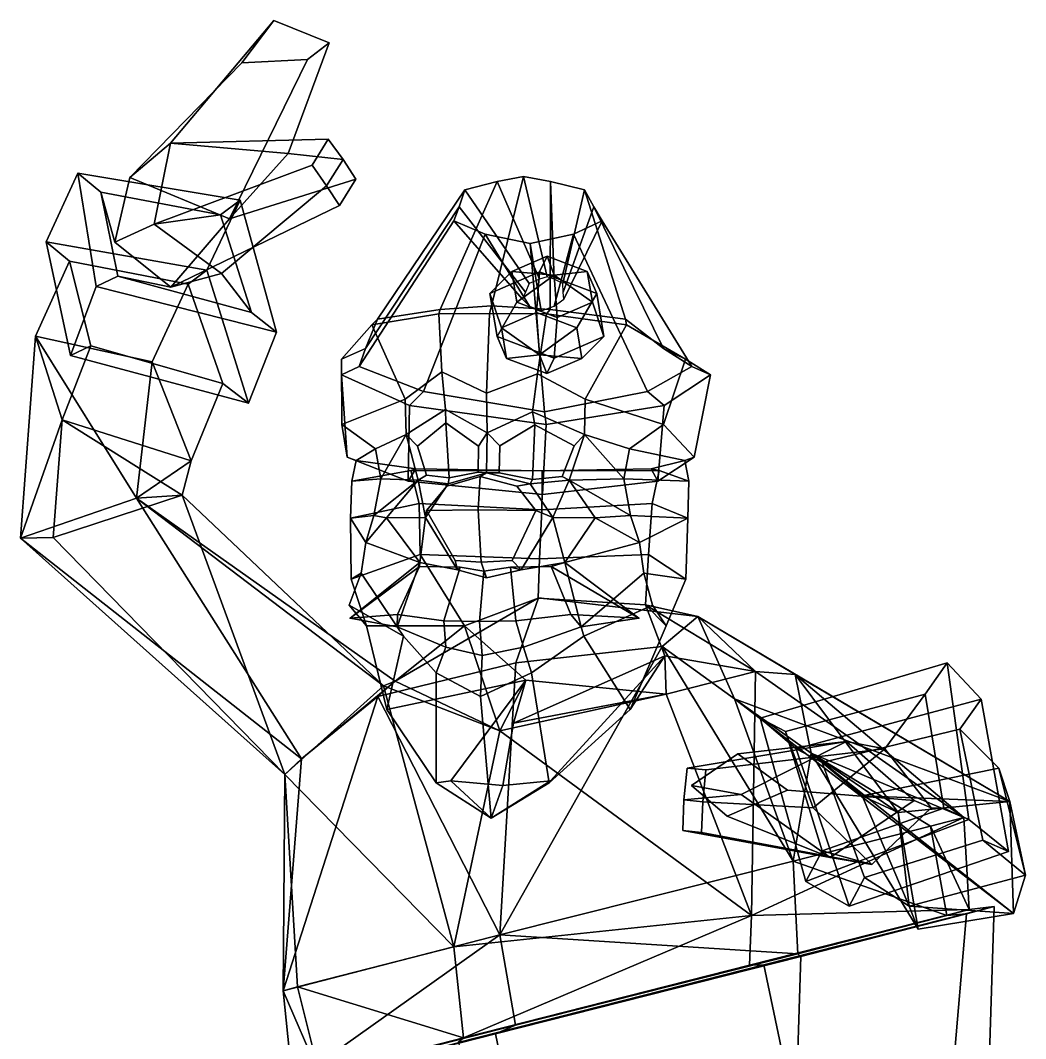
# Model space of a CAD drawing. Extents: x -183 to 173, y -170 to 372.
# Drawn here: x -183.2 to 173.5, y 11.4 to 372.4 of the extents above; entities that cross this region are included whole.
import ezdxf

# ---------------------------------------------------------------- set-up
doc = ezdxf.new("R2010")
doc.units = 0

msp = doc.modelspace()

# ---------------------------------------------------------------- linework, layer by layer
for p in [(-66.146141, 160.378479, 85.873528), (36.232044, 160.378479, 104.205864)]:
    msp.add_point(p)
for points in [[(-104.614815, 357.353241, 94.183723), (-93.286674, 372.354248, 83.129395), (-129.906036, 328.821533, 43.953964), (-144.360809, 316.669342, 74.983757)], [(-73.648315, 364.397156, 79.480957), (-88.202919, 325.145966, 44.147171), (-129.906036, 328.821533, 43.953964), (-93.286674, 372.354248, 83.129395)], [(-81.334641, 358.460968, 96.210167), (-73.648315, 364.397156, 79.480957), (-93.286674, 372.354248, 83.129395), (-104.614815, 357.353241, 94.183723)], [(-81.334641, 358.460968, 96.210167), (-108.931053, 302.001587, 67.757637), (-88.202919, 325.145966, 44.147171), (-73.648315, 364.397156, 79.480957)], [(-81.334641, 358.460968, 96.210167), (-104.614815, 357.353241, 94.183723), (-144.360809, 316.669342, 74.983757), (-108.931053, 302.001587, 67.757637)], [(-144.360809, 316.669342, 74.983757), (-129.906036, 328.821533, 43.953964), (-135.659882, 300.092529, 22.515043), (-149.629501, 293.696259, 42.522018)], [(-73.928047, 330.26178, 24.591179), (-79.693275, 320.984955, 17.651091), (-135.659882, 300.092529, 22.515043), (-129.906036, 328.821533, 43.953964)], [(-68.63018, 322.969055, 31.522165), (-73.928047, 330.26178, 24.591179), (-129.906036, 328.821533, 43.953964), (-88.202919, 325.145966, 44.147171)], [(-68.63018, 322.969055, 31.522165), (-74.502876, 313.684967, 24.647028), (-79.693275, 320.984955, 17.651091), (-73.928047, 330.26178, 24.591179)], [(-64.097748, 316.003571, 38.704071), (-68.63018, 322.969055, 31.522165), (-88.202919, 325.145966, 44.147171), (-108.931053, 302.001587, 67.757637)], [(-64.097748, 316.003571, 38.704071), (-69.889763, 306.698883, 31.749613), (-74.502876, 313.684967, 24.647028), (-68.63018, 322.969055, 31.522165)], [(-162.780838, 318.186951, 26.50016), (-105.183098, 308.580139, 5.179765), (-117.031021, 283.735809, -11.903864), (-173.969406, 293.875702, 6.986207)], [(-165.309326, 253.530579, 54.313248), (-156.254196, 277.974945, 76.406975), (-162.780838, 318.186951, 26.50016), (-173.969406, 293.875702, 6.986207)], [(-162.780838, 318.186951, 26.50016), (-154.604492, 311.427673, 30.648411), (-112.106277, 303.445068, 15.715055), (-105.183098, 308.580139, 5.179765)], [(-156.254196, 277.974945, 76.406975), (-148.552216, 281.66864, 67.298622), (-154.604492, 311.427673, 30.648411), (-162.780838, 318.186951, 26.50016)], [(-74.502876, 313.684967, 24.647028), (-111.750824, 282.56839, 28.544401), (-135.659882, 300.092529, 22.515043), (-79.693275, 320.984955, 17.651091)], [(-108.931053, 302.001587, 67.757637), (-144.360809, 316.669342, 74.983757), (-149.629501, 293.696259, 42.522018), (-129.722534, 277.822174, 49.609467)], [(-64.097748, 316.003571, 38.704071), (-108.931053, 302.001587, 67.757637), (-129.722534, 277.822174, 49.609467), (-69.889763, 306.698883, 31.749613)], [(-56.436069, 266.455139, 71.08271), (-34.171196, 269.853424, 87.785324), (-13.99676, 315.232727, 32.61264), (-25.436573, 312.284119, 28.813419)], [(-15.981472, 271.203674, 98.470184), (-4.698244, 316.953552, 35.299412), (-13.99676, 315.232727, 32.61264), (-34.171196, 269.853424, 87.785324)], [(0.961466, 280.56311, -11.893877), (-2.602169, 279.064667, -10.944497), (-25.436573, 312.284119, 28.813419), (-13.99676, 315.232727, 32.61264)], [(-15.981472, 271.203674, 98.470184), (4.785693, 269.853424, 94.761139), (4.954817, 315.232727, 36.006203), (-4.698244, 316.953552, 35.299412)], [(3.77543, 281.437592, -12.316459), (0.961466, 280.56311, -11.893877), (-13.99676, 315.232727, 32.61264), (-4.698244, 316.953552, 35.299412)], [(3.77543, 281.437592, -12.316459), (-4.698244, 316.953552, 35.299412), (4.954817, 315.232727, 36.006203), (6.267907, 280.56311, -10.943678)], [(31.462986, 266.455139, 86.822342), (17.002144, 312.284088, 36.412712), (4.954817, 315.232727, 36.006203), (4.785693, 269.853424, 94.761139)], [(6.267907, 280.56311, -10.943678), (4.954817, 315.232727, 36.006203), (17.002144, 312.284088, 36.412712), (9.280671, 279.064667, -8.816692)], [(-149.629501, 293.696259, 42.522018), (-135.659882, 300.092529, 22.515043), (-112.106277, 303.445068, 15.715055), (-154.604492, 311.427673, 30.648411)], [(-129.722534, 277.822174, 49.609467), (-149.629501, 293.696259, 42.522018), (-154.604492, 311.427673, 30.648411), (-148.552216, 281.66864, 67.298622)], [(-69.889763, 306.698883, 31.749613), (-129.722534, 277.822174, 49.609467), (-111.750824, 282.56839, 28.544401), (-74.502876, 313.684967, 24.647028)], [(-60.705669, 256.044159, 43.636074), (-56.436069, 266.455139, 71.08271), (-25.436573, 312.284119, 28.813419), (-27.447626, 306.210876, 24.847361)], [(-2.602169, 279.064667, -10.944497), (-3.90775, 275.978363, -7.908533), (-27.447626, 306.210876, 24.847361), (-25.436573, 312.284119, 28.813419)], [(9.280671, 279.064667, -8.816692), (17.002144, 312.284088, 36.412712), (20.264467, 306.210876, 33.39093), (9.451635, 275.978363, -5.516331)], [(44.991364, 256.044159, 62.562698), (20.264467, 306.210876, 33.39093), (17.002144, 312.284088, 36.412712), (31.462986, 266.455139, 86.822342)], [(-102.26683, 236.622894, 40.747326), (-117.031021, 283.735809, -11.903864), (-105.183098, 308.580139, 5.179765), (-92.230942, 261.854523, 59.71854)], [(-92.230942, 261.854523, 59.71854), (-105.183098, 308.580139, 5.179765), (-112.106277, 303.445068, 15.715055), (-101.1576, 268.751587, 55.81385)], [(-111.750824, 282.56839, 28.544401), (-101.1576, 268.751587, 55.81385), (-112.106277, 303.445068, 15.715055), (-135.659882, 300.092529, 22.515043)], [(-62.947952, 249.600403, 20.586426), (-60.705669, 256.044159, 43.636074), (-27.447626, 306.210876, 24.847361), (-29.356922, 301.311981, 21.59676)], [(-3.90775, 275.978363, -7.908533), (-5.041275, 273.488831, -5.473989), (-29.356922, 301.311981, 21.59676), (-27.447626, 306.210876, 24.847361)], [(9.451635, 275.978363, -5.516331), (20.264467, 306.210876, 33.39093), (23.1831, 301.311981, 31.004841), (9.669931, 273.488831, -2.839722)], [(55.092625, 249.600403, 41.723347), (23.1831, 301.311981, 31.004841), (20.264467, 306.210876, 33.39093), (44.991364, 256.044159, 62.562698)], [(-40.193478, 240.725098, 4.642463), (-62.947952, 249.600403, 20.586426), (-29.356922, 301.311981, 21.59676), (-18.313744, 296.523163, 20.730881)], [(-5.041275, 273.488831, -5.473989), (-2.534647, 271.055267, -2.446885), (-18.313744, 296.523163, 20.730881), (-29.356922, 301.311981, 21.59676)], [(9.669931, 273.488831, -2.839722), (23.1831, 301.311981, 31.004841), (13.126554, 296.523163, 26.360739), (6.268636, 271.055267, -0.870522)], [(39.284626, 240.725098, 18.874201), (13.126554, 296.523163, 26.360739), (23.1831, 301.311981, 31.004841), (55.092625, 249.600403, 41.723347)], [(2.746423, 233.592834, -6.117021), (-40.193478, 240.725098, 4.642463), (-18.313744, 296.523163, 20.730881), (-2.261247, 293.296997, 21.689787)], [(-2.534647, 271.055267, -2.446885), (1.565634, 269.415771, 0.02426), (-2.261247, 293.296997, 21.689787), (-18.313744, 296.523163, 20.730881)], [(2.746423, 233.592834, -6.117021), (-2.261247, 293.296997, 21.689787), (13.126554, 296.523163, 26.360739), (39.284626, 240.725098, 18.874201)], [(6.268636, 271.055267, -0.870522), (13.126554, 296.523163, 26.360739), (-2.261247, 293.296997, 21.689787), (1.565634, 269.415771, 0.02426)], [(-173.969406, 293.875702, 6.986207), (-117.031021, 283.735809, -11.903864), (-123.579353, 278.787201, -1.820544), (-165.694199, 287.001923, 11.227031)], [(-165.309326, 253.530579, 54.313248), (-173.969406, 293.875702, 6.986207), (-165.694199, 287.001923, 11.227031), (-158.167953, 256.941803, 45.88549)], [(-165.694199, 287.001923, 11.227031), (-123.579353, 278.787201, -1.820544), (-136.398499, 251.236572, -21.413342), (-177.788483, 260.363586, -9.953565)], [(-168.377853, 230.687134, 23.149227), (-158.167953, 256.941803, 45.88549), (-165.694199, 287.001923, 11.227031), (-177.788483, 260.363586, -9.953565)], [(1.066152, 283.229309, 2.870324), (3.669101, 288.715057, -11.665998), (-8.821249, 283.299774, -19.121387), (-16.597891, 275.571014, -7.673182)], [(3.669101, 288.715057, -11.665998), (6.247514, 282.015015, -26.0653), (-8.821249, 283.299774, -19.121387)], [(1.066152, 283.229309, 2.870324), (21.291248, 275.571014, -0.888549), (17.970427, 283.299774, -14.323929), (3.669101, 288.715057, -11.665998)], [(3.669101, 288.715057, -11.665998), (17.970427, 283.299774, -14.323929), (6.247514, 282.015015, -26.0653)], [(-156.254196, 277.974945, 76.406975), (-92.230942, 261.854523, 59.71854), (-101.1576, 268.751587, 55.81385), (-148.552216, 281.66864, 67.298622)], [(-129.722534, 277.822174, 49.609467), (-148.552216, 281.66864, 67.298622), (-101.1576, 268.751587, 55.81385), (-111.750824, 282.56839, 28.544401)], [(-102.26683, 236.622894, 40.747326), (-111.374069, 243.628601, 36.803635), (-123.579353, 278.787201, -1.820544), (-117.031021, 283.735809, -11.903864)], [(-16.597891, 275.571014, -7.673182), (-8.821249, 283.299774, -19.121387), (-7.010304, 272.469269, -29.234716), (-14.036819, 260.254272, -21.975643)], [(1.066152, 283.229309, 2.870324), (-16.597891, 275.571014, -7.673182), (-12.526913, 263.356049, 1.573115), (-0.036564, 268.771301, 9.028505)], [(-8.821249, 283.299774, -19.121387), (6.247514, 282.015015, -26.0653), (-7.010304, 272.469269, -29.234716)], [(6.247514, 282.015015, -26.0653), (7.290997, 267.053955, -31.892694), (-7.010304, 272.469269, -29.234716)], [(1.066152, 283.229309, 2.870324), (-0.036564, 268.771301, 9.028505), (14.26476, 263.356049, 6.370574), (21.291248, 275.571014, -0.888549)], [(17.970427, 283.299774, -14.323929), (19.78137, 272.469269, -24.437256), (6.247514, 282.015015, -26.0653)], [(6.247514, 282.015015, -26.0653), (19.78137, 272.469269, -24.437256), (7.290997, 267.053955, -31.892694)], [(21.291248, 275.571014, -0.888549), (23.852322, 260.254272, -15.19101), (19.78137, 272.469269, -24.437256), (17.970427, 283.299774, -14.323929)], [(-165.309326, 253.530579, 54.313248), (-102.26683, 236.622894, 40.747326), (-92.230942, 261.854523, 59.71854), (-156.254196, 277.974945, 76.406975)], [(-136.398499, 251.236572, -21.413342), (-123.579353, 278.787201, -1.820544), (-111.374069, 243.628601, 36.803635), (-122.516014, 216.229828, 16.071449)], [(-16.597891, 275.571014, -7.673182), (-14.036819, 260.254272, -21.975643), (-10.715968, 252.525513, -8.540213), (-12.526913, 263.356049, 1.573115)], [(21.291248, 275.571014, -0.888549), (14.26476, 263.356049, 6.370574), (16.075705, 252.525513, -3.742753), (23.852322, 260.254272, -15.19101)], [(-16.68972, 268.393036, 102.425446), (-15.981472, 271.203674, 98.470184), (-34.171196, 269.853424, 87.785324), (-34.699772, 268.29248, 92.942223)], [(-16.68972, 268.393036, 102.425446), (3.491962, 268.29248, 99.781021), (4.785693, 269.853424, 94.761139), (-15.981472, 271.203674, 98.470184)], [(-7.010304, 272.469269, -29.234716), (7.290997, 267.053955, -31.892694), (6.188285, 252.595947, -25.734533), (-14.036819, 260.254272, -21.975643)], [(19.78137, 272.469269, -24.437256), (23.852322, 260.254272, -15.19101), (6.188285, 252.595947, -25.734533), (7.290997, 267.053955, -31.892694)], [(-34.699772, 268.29248, 92.942223), (-34.171196, 269.853424, 87.785324), (-56.436069, 266.455139, 71.08271), (-58.529076, 264.436127, 75.7229)], [(-33.630604, 247.797058, 100.342598), (-34.699772, 268.29248, 92.942223), (-58.529076, 264.436127, 75.7229), (-46.597027, 238.10022, 87.989784)], [(-17.794144, 240.128662, 108.593163), (-16.68972, 268.393036, 102.425446), (-34.699772, 268.29248, 92.942223), (-33.630604, 247.797058, 100.342598)], [(-17.794144, 240.128662, 108.593163), (0.286882, 247.01004, 106.599297), (3.491962, 268.29248, 99.781021), (-16.68972, 268.393036, 102.425446)], [(-0.036564, 268.771301, 9.028505), (-12.526913, 263.356049, 1.573115), (1.006902, 253.810303, 3.201158)], [(-0.036564, 268.771301, 9.028505), (1.006902, 253.810303, 3.201158), (14.26476, 263.356049, 6.370574)], [(0.286882, 247.01004, 106.599297), (17.22687, 238.10022, 99.418404), (31.815779, 264.436127, 91.90049), (3.491962, 268.29248, 99.781021)], [(3.491962, 268.29248, 99.781021), (31.815779, 264.436127, 91.90049), (31.462986, 266.455139, 86.822342), (4.785693, 269.853424, 94.761139)], [(-58.529076, 264.436127, 75.7229), (-56.436069, 266.455139, 71.08271), (-60.705669, 256.044159, 43.636074), (-69.218964, 252.220459, 44.097485)], [(-46.597027, 238.10022, 87.989784), (-58.529076, 264.436127, 75.7229), (-69.218964, 252.220459, 44.097485), (-69.066956, 229.036621, 66.209145)], [(17.22687, 238.10022, 99.418404), (45.000179, 229.036621, 86.63456), (52.815559, 252.220459, 65.949585), (31.815779, 264.436127, 91.90049)], [(31.815779, 264.436127, 91.90049), (52.815559, 252.220459, 65.949585), (44.991364, 256.044159, 62.562698), (31.462986, 266.455139, 86.822342)], [(-177.788483, 260.363586, -9.953565), (-141.998428, 202.943115, -42.59951), (-183.154739, 188.803406, -39.387131)], [(-168.377853, 230.687134, 23.149227), (-177.788483, 260.363586, -9.953565), (-183.154739, 188.803406, -39.387131)], [(-177.788483, 260.363586, -9.953565), (-136.398499, 251.236572, -21.413342), (-141.998428, 202.943115, -42.59951)], [(-10.715968, 252.525513, -8.540213), (-14.036819, 260.254272, -21.975643), (6.188285, 252.595947, -25.734533), (3.585333, 247.110229, -11.198191)], [(-12.526913, 263.356049, 1.573115), (-10.715968, 252.525513, -8.540213), (1.006902, 253.810303, 3.201158)], [(14.26476, 263.356049, 6.370574), (1.006902, 253.810303, 3.201158), (16.075705, 252.525513, -3.742753)], [(16.075705, 252.525513, -3.742753), (3.585333, 247.110229, -11.198191), (6.188285, 252.595947, -25.734533), (23.852322, 260.254272, -15.19101)], [(-122.516014, 216.229828, 16.071449), (-111.374069, 243.628601, 36.803635), (-158.167953, 256.941803, 45.88549), (-168.377853, 230.687134, 23.149227)], [(-165.309326, 253.530579, 54.313248), (-158.167953, 256.941803, 45.88549), (-111.374069, 243.628601, 36.803635), (-102.26683, 236.622894, 40.747326)], [(-69.218964, 252.220459, 44.097485), (-60.705669, 256.044159, 43.636074), (-62.947952, 249.600403, 20.586426), (-69.218002, 246.677826, 18.416065)], [(1.006902, 253.810303, 3.201158), (-10.715968, 252.525513, -8.540213), (3.585333, 247.110229, -11.198191)], [(1.006902, 253.810303, 3.201158), (3.585333, 247.110229, -11.198191), (16.075705, 252.525513, -3.742753)], [(52.815559, 252.220459, 65.949585), (61.726196, 246.677826, 41.863571), (55.092625, 249.600403, 41.723347), (44.991364, 256.044159, 62.562698)], [(-122.516014, 216.229828, 16.071449), (-141.998428, 202.943115, -42.59951), (-136.398499, 251.236572, -21.413342)], [(-69.066956, 229.036621, 66.209145), (-69.218964, 252.220459, 44.097485), (-69.218002, 246.677826, 18.416065), (-67.212654, 217.525208, 29.906887)], [(-69.218002, 246.677826, 18.416065), (-62.947952, 249.600403, 20.586426), (-40.193478, 240.725098, 4.642463), (-45.144112, 235.84375, 0.923026)], [(61.726196, 246.677826, 41.863571), (45.218307, 235.84375, 17.103762), (39.284626, 240.725098, 18.874201), (55.092625, 249.600403, 41.723347)], [(45.000179, 229.036621, 86.63456), (55.858101, 217.525177, 51.944538), (61.726196, 246.677826, 41.863571), (52.815559, 252.220459, 65.949585)], [(-67.212654, 217.525208, 29.906887), (-69.218002, 246.677826, 18.416065), (-45.144112, 235.84375, 0.923026), (-45.591942, 209.013153, 8.503507)], [(-33.630604, 247.797058, 100.342598), (-46.597027, 238.10022, 87.989784), (-46.248627, 225.518066, 87.704765), (-32.345142, 234.347198, 102.063652)], [(-17.794144, 240.128662, 108.593163), (-33.630604, 247.797058, 100.342598), (-32.345142, 234.347198, 102.063652), (-17.531208, 226.146851, 107.124786)], [(-17.794144, 240.128662, 108.593163), (-17.531208, 226.146851, 107.124786), (-1.490504, 233.543823, 107.625404), (0.286882, 247.01004, 106.599297)], [(0.286882, 247.01004, 106.599297), (-1.490504, 233.543823, 107.625404), (16.999016, 225.518066, 99.030197), (17.22687, 238.10022, 99.418404)], [(55.858101, 217.525177, 51.944538), (43.007858, 209.013153, 24.368618), (45.218307, 235.84375, 17.103762), (61.726196, 246.677826, 41.863571)], [(-45.144112, 235.84375, 0.923026), (-40.193478, 240.725098, 4.642463), (2.746423, 233.592834, -6.117021), (3.386092, 229.051514, -9.689299)], [(45.218307, 235.84375, 17.103762), (3.386092, 229.051514, -9.689299), (2.746423, 233.592834, -6.117021), (39.284626, 240.725098, 18.874201)], [(-57.212944, 220.501678, 69.029526), (-46.248627, 225.518066, 87.704765), (-46.597027, 238.10022, 87.989784), (-69.066956, 229.036621, 66.209145)], [(-45.591942, 209.013153, 8.503507), (-45.144112, 235.84375, 0.923026), (3.386092, 229.051514, -9.689299), (2.09296, 204.317566, -2.467728)], [(43.007858, 209.013153, 24.368618), (2.09296, 204.317566, -2.467728), (3.386092, 229.051514, -9.689299), (45.218307, 235.84375, 17.103762)], [(32.904041, 220.501678, 85.166313), (45.000179, 229.036621, 86.63456), (17.22687, 238.10022, 99.418404), (16.999016, 225.518066, 99.030197)], [(-32.244534, 229.712402, 100.033234), (-32.345142, 234.347198, 102.063652), (-46.248627, 225.518066, 87.704765), (-42.264919, 221.34198, 88.268715)], [(-32.244534, 229.712402, 100.033234), (-20.573715, 221.34079, 103.776443), (-17.531208, 226.146851, 107.124786), (-32.345142, 234.347198, 102.063652)], [(-0.594365, 229.017212, 105.496544), (-1.490504, 233.543823, 107.625404), (-17.531208, 226.146851, 107.124786), (-13.101601, 221.460083, 105.297592)], [(-0.594365, 229.017212, 105.496544), (13.27407, 221.461029, 95.670464), (16.999016, 225.518066, 99.030197), (-1.490504, 233.543823, 107.625404)], [(-168.377853, 230.687134, 23.149227), (-183.154739, 188.803406, -39.387131), (-171.484268, 188.991852, 4.157727)], [(-168.377853, 230.687134, 23.149227), (-171.484268, 188.991852, 4.157727), (-125.748024, 204.079468, 7.866036)], [(-168.377853, 230.687134, 23.149227), (-125.748024, 204.079468, 7.866036), (-122.516014, 216.229828, 16.071449)], [(-69.066956, 229.036621, 66.209145), (-67.212654, 217.525208, 29.906887), (-63.969303, 216.334839, 30.54781), (-57.212944, 220.501678, 69.029526)], [(-31.03738, 210.218994, 98.394218), (-32.244534, 229.712402, 100.033234), (-42.264919, 221.34198, 88.268715), (-39.086967, 211.152649, 91.779434)], [(-20.573715, 221.34079, 103.776443), (-32.244534, 229.712402, 100.033234), (-31.03738, 210.218994, 98.394218), (-20.722795, 212.223694, 104.608994)], [(-13.101601, 221.460083, 105.297592), (-13.285601, 211.955658, 106.32515), (-1.493236, 209.606476, 103.044411), (-0.594365, 229.017212, 105.496544)], [(-1.493236, 209.606476, 103.044411), (9.027512, 210.60144, 98.541412), (13.27407, 221.461029, 95.670464), (-0.594365, 229.017212, 105.496544)], [(45.000179, 229.036621, 86.63456), (32.904041, 220.501678, 85.166313), (52.59388, 216.334839, 51.420181), (55.858101, 217.525177, 51.944538)], [(-55.325207, 209.869263, 69.679527), (-46.248627, 225.518066, 87.704765), (-57.212944, 220.501678, 69.029526)], [(-42.056568, 209.312134, 92.265274), (-46.248627, 225.518066, 87.704765), (-55.325207, 209.869263, 69.679527)], [(-39.086967, 211.152649, 91.779434), (-42.264919, 221.34198, 88.268715), (-46.248627, 225.518066, 87.704765), (-42.056568, 209.312134, 92.265274)], [(-20.722795, 212.223694, 104.608994), (-17.75869, 211.976807, 108.395172), (-17.531208, 226.146851, 107.124786), (-20.573715, 221.34079, 103.776443)], [(-13.285601, 211.955658, 106.32515), (-13.101601, 221.460083, 105.297592), (-17.531208, 226.146851, 107.124786), (-17.75869, 211.976807, 108.395172)], [(9.027512, 210.60144, 98.541412), (11.484923, 209.312134, 101.852676), (16.999016, 225.518066, 99.030197), (13.27407, 221.461029, 95.670464)], [(11.484923, 209.312134, 101.852676), (30.908045, 209.869263, 85.120872), (16.999016, 225.518066, 99.030197)], [(30.908045, 209.869263, 85.120872), (32.904041, 220.501678, 85.166313), (16.999016, 225.518066, 99.030197)], [(-57.212944, 220.501678, 69.029526), (-63.969303, 216.334839, 30.54781), (-65.591469, 209.046814, 31.071815), (-55.325207, 209.869263, 69.679527)], [(32.904041, 220.501678, 85.166313), (30.908045, 209.869263, 85.120872), (53.933414, 209.046814, 52.474525), (52.59388, 216.334839, 51.420181)], [(-67.212654, 217.525208, 29.906887), (-45.591942, 209.013153, 8.503507), (-42.832836, 213.325256, 7.767223), (-63.969303, 216.334839, 30.54781)], [(55.858101, 217.525177, 51.944538), (52.59388, 216.334839, 51.420181), (40.675686, 213.325256, 22.720665), (43.007858, 209.013153, 24.368618)], [(-122.516014, 216.229828, 16.071449), (-125.748024, 204.079468, 7.866036), (-141.998428, 202.943115, -42.59951)], [(-65.591469, 209.046814, 31.071815), (-63.969303, 216.334839, 30.54781), (-42.832836, 213.325256, 7.767223), (-44.608574, 212.721008, 4.564999)], [(-45.591942, 209.013153, 8.503507), (2.09296, 204.317566, -2.467728), (1.933314, 212.628052, -1.576179), (-42.832836, 213.325256, 7.767223)], [(-44.608574, 212.721008, 4.564999), (-42.832836, 213.325256, 7.767223), (1.933314, 212.628052, -1.576179), (2.079445, 212.644165, -2.392264)], [(43.007858, 209.013153, 24.368618), (40.675686, 213.325256, 22.720665), (1.933314, 212.628052, -1.576179), (2.09296, 204.317566, -2.467728)], [(43.452259, 212.721008, 20.333601), (2.079445, 212.644165, -2.392264), (1.933314, 212.628052, -1.576179), (40.675686, 213.325256, 22.720665)], [(53.933414, 209.046814, 52.474525), (43.452259, 212.721008, 20.333601), (40.675686, 213.325256, 22.720665), (52.59388, 216.334839, 51.420181)], [(-65.997383, 195.853271, 33.215061), (-65.591469, 209.046814, 31.071815), (-44.608574, 212.721008, 4.564999), (-41.645607, 201.023682, 3.590306)], [(-55.325207, 209.869263, 69.679527), (-65.591469, 209.046814, 31.071815), (-65.997383, 195.853271, 33.215061), (-57.702503, 196.770081, 69.102577)], [(-57.702503, 196.770081, 69.102577), (-42.056568, 209.312134, 92.265274), (-55.325207, 209.869263, 69.679527)], [(-41.645607, 201.023682, 3.590306), (-44.608574, 212.721008, 4.564999), (2.079445, 212.644165, -2.392264), (1.821794, 198.76825, -0.953418)], [(-31.03738, 210.218994, 98.394218), (-39.086967, 211.152649, 91.779434), (-42.056568, 209.312134, 92.265274), (-31.392111, 208.032318, 100.561844)], [(-20.769445, 198.776794, 126.674843), (-20.041119, 210.592957, 122.607445), (-31.846642, 207.158112, 116.921646), (-39.023483, 198.593964, 116.854424)], [(-20.041119, 210.592957, 122.607445), (-17.75869, 211.976807, 108.395172), (-31.392111, 208.032318, 100.561844), (-31.846642, 207.158112, 116.921646)], [(-31.03738, 210.218994, 98.394218), (-31.392111, 208.032318, 100.561844), (-17.75869, 211.976807, 108.395172), (-20.722795, 212.223694, 104.608994)], [(-20.769445, 198.776794, 126.674843), (-0.241926, 198.593964, 123.798843), (-6.996156, 207.158112, 121.371498), (-20.041119, 210.592957, 122.607445)], [(-20.041119, 210.592957, 122.607445), (-6.996156, 207.158112, 121.371498), (-2.254208, 208.032318, 105.779419), (-17.75869, 211.976807, 108.395172)], [(-1.493236, 209.606476, 103.044411), (-13.285601, 211.955658, 106.32515), (-17.75869, 211.976807, 108.395172), (-2.254208, 208.032318, 105.779419)], [(-1.493236, 209.606476, 103.044411), (-2.254208, 208.032318, 105.779419), (11.484923, 209.312134, 101.852676), (9.027512, 210.60144, 98.541412)], [(41.011623, 201.023682, 18.391312), (1.821794, 198.76825, -0.953418), (2.079445, 212.644165, -2.392264), (43.452259, 212.721008, 20.333601)], [(33.337833, 196.770081, 85.404701), (30.908045, 209.869263, 85.120872), (11.484923, 209.312134, 101.852676)], [(30.908045, 209.869263, 85.120872), (33.337833, 196.770081, 85.404701), (53.570389, 195.853271, 54.625446), (53.933414, 209.046814, 52.474525)], [(53.570389, 195.853271, 54.625446), (41.011623, 201.023682, 18.391312), (43.452259, 212.721008, 20.333601), (53.933414, 209.046814, 52.474525)], [(-53.277012, 195.957397, 93.485535), (-42.056568, 209.312134, 92.265274), (-57.702503, 196.770081, 69.102577)], [(-53.277012, 195.957397, 93.485535), (-39.409184, 196.111267, 99.051445), (-42.056568, 209.312134, 92.265274)], [(-39.409184, 196.111267, 99.051445), (-31.392111, 208.032318, 100.561844), (-42.056568, 209.312134, 92.265274)], [(-39.023483, 198.593964, 116.854424), (-31.846642, 207.158112, 116.921646), (-31.392111, 208.032318, 100.561844), (-39.409184, 196.111267, 99.051445)], [(-0.241926, 198.593964, 123.798843), (5.788829, 196.111267, 107.144821), (-2.254208, 208.032318, 105.779419), (-6.996156, 207.158112, 121.371498)], [(5.788829, 196.111267, 107.144821), (11.484923, 209.312134, 101.852676), (-2.254208, 208.032318, 105.779419)], [(20.726355, 195.957397, 106.736938), (11.484923, 209.312134, 101.852676), (5.788829, 196.111267, 107.144821)], [(20.726355, 195.957397, 106.736938), (33.337833, 196.770081, 85.404701), (11.484923, 209.312134, 101.852676)], [(-83.456818, 110.545044, -6.405088), (-183.154739, 188.803406, -39.387131), (-141.998428, 202.943115, -42.59951)], [(-171.484268, 188.991852, 4.157727), (-89.377472, 104.958008, 36.446491), (-125.748024, 204.079468, 7.866036)], [(-54.352116, 136.428986, 59.979538), (-141.998428, 202.943115, -42.59951), (-125.748024, 204.079468, 7.866036)], [(-54.352116, 136.428986, 59.979538), (-50.248169, 138.055237, 21.598593), (-141.998428, 202.943115, -42.59951)], [(-83.456818, 110.545044, -6.405088), (-141.998428, 202.943115, -42.59951), (-50.248169, 138.055237, 21.598593)], [(-89.377472, 104.958008, 36.446491), (-54.352116, 136.428986, 59.979538), (-125.748024, 204.079468, 7.866036)], [(-65.808708, 174.299225, 34.637024), (-65.997383, 195.853271, 33.215061), (-41.645607, 201.023682, 3.590306), (-41.378922, 183.036499, 6.598392)], [(-41.378922, 183.036499, 6.598392), (-41.645607, 201.023682, 3.590306), (1.821794, 198.76825, -0.953418), (1.040224, 181.408936, 3.411343)], [(-28.894909, 180.845154, 113.758636), (-39.023483, 198.593964, 116.854424), (-39.409184, 196.111267, 99.051445), (-28.053843, 177.52417, 100.835396)], [(-19.702772, 180.324585, 120.717926), (-20.769445, 198.776794, 126.674843), (-39.023483, 198.593964, 116.854424), (-28.894909, 180.845154, 113.758636)], [(-19.702772, 180.324585, 120.717926), (-8.666899, 180.845154, 117.38076), (-0.241926, 198.593964, 123.798843), (-20.769445, 198.776794, 126.674843)], [(-8.666899, 180.845154, 117.38076), (-5.479972, 177.52417, 104.877586), (5.788829, 196.111267, 107.144821), (-0.241926, 198.593964, 123.798843)], [(39.717697, 183.036499, 21.119947), (1.040224, 181.408936, 3.411343), (1.821794, 198.76825, -0.953418), (41.011623, 201.023682, 18.391312)], [(52.900017, 174.299225, 55.893585), (39.717697, 183.036499, 21.119947), (41.011623, 201.023682, 18.391312), (53.570389, 195.853271, 54.625446)], [(-57.702503, 196.770081, 69.102577), (-65.997383, 195.853271, 33.215061), (-60.622726, 187.246582, 68.015724)], [(-62.235165, 176.316711, 67.910469), (-60.622726, 187.246582, 68.015724), (-65.997383, 195.853271, 33.215061), (-65.808708, 174.299225, 34.637024)], [(-60.622726, 187.246582, 68.015724), (-53.277012, 195.957397, 93.485535), (-57.702503, 196.770081, 69.102577)], [(-41.411392, 180.143494, 92.446037), (-53.277012, 195.957397, 93.485535), (-60.622726, 187.246582, 68.015724)], [(-41.411392, 180.143494, 92.446037), (-39.409184, 196.111267, 99.051445), (-53.277012, 195.957397, 93.485535)], [(-28.053843, 177.52417, 100.835396), (-39.409184, 196.111267, 99.051445), (-41.411392, 180.143494, 92.446037)], [(-5.479972, 177.52417, 104.877586), (9.958728, 180.143494, 101.644615), (5.788829, 196.111267, 107.144821)], [(9.958728, 180.143494, 101.644615), (20.726355, 195.957397, 106.736938), (5.788829, 196.111267, 107.144821)], [(9.958728, 180.143494, 101.644615), (36.453751, 187.246582, 85.398705), (20.726355, 195.957397, 106.736938)], [(36.453751, 187.246582, 85.398705), (33.337833, 196.770081, 85.404701), (20.726355, 195.957397, 106.736938)], [(33.337833, 196.770081, 85.404701), (36.453751, 187.246582, 85.398705), (53.570389, 195.853271, 54.625446)], [(38.002518, 176.316711, 85.85952), (52.900017, 174.299225, 55.893585), (53.570389, 195.853271, 54.625446), (36.453751, 187.246582, 85.398705)], [(-171.484268, 188.991852, 4.157727), (-183.154739, 188.803406, -39.387131), (-89.377472, 104.958008, 36.446491)], [(-89.377472, 104.958008, 36.446491), (-183.154739, 188.803406, -39.387131), (-83.456818, 110.545044, -6.405088)], [(-62.235165, 176.316711, 67.910469), (-49.520908, 157.318665, 97.407654), (-41.411392, 180.143494, 92.446037), (-60.622726, 187.246582, 68.015724)], [(38.002518, 176.316711, 85.85952), (36.453751, 187.246582, 85.398705), (9.958728, 180.143494, 101.644615), (15.842652, 157.318665, 109.111969)], [(-60.304039, 157.688293, 39.800129), (-65.808708, 174.299225, 34.637024), (-41.378922, 183.036499, 6.598392), (-25.584538, 157.651672, 36.580959)], [(-25.584538, 157.651672, 36.580959), (-41.378922, 183.036499, 6.598392), (1.040224, 181.408936, 3.411343), (0.483981, 167.479614, 9.161129)], [(-19.702772, 180.324585, 120.717926), (-28.894909, 180.845154, 113.758636), (-28.053843, 177.52417, 100.835396), (-17.810369, 174.737854, 108.683777)], [(-19.702772, 180.324585, 120.717926), (-17.810369, 174.737854, 108.683777), (-5.479972, 177.52417, 104.877586), (-8.666899, 180.845154, 117.38076)], [(38.608204, 165.200195, 21.296959), (0.483981, 167.479614, 9.161129), (1.040224, 181.408936, 3.411343), (39.717697, 183.036499, 21.119947)], [(45.945766, 157.688293, 58.825737), (38.608204, 165.200195, 21.296959), (39.717697, 183.036499, 21.119947), (52.900017, 174.299225, 55.893585)], [(-41.549988, 178.725311, 106.644371), (-41.411392, 180.143494, 92.446037), (-66.146141, 160.378479, 85.873528)], [(-66.146141, 160.378479, 85.873528), (-41.411392, 180.143494, 92.446037), (-49.520908, 157.318665, 97.407654)], [(-49.332619, 161.677002, 107.68589), (-41.549988, 178.725311, 106.644371), (-66.146141, 160.378479, 85.873528)], [(-27.103378, 178.463074, 109.350273), (-41.549988, 178.725311, 106.644371), (-49.332619, 161.677002, 107.68589), (-32.931988, 159.487183, 119.428482)], [(-41.549988, 178.725311, 106.644371), (-27.103378, 178.463074, 109.350273), (-28.053843, 177.52417, 100.835396), (-41.411392, 180.143494, 92.446037)], [(-32.931988, 159.487183, 119.428482), (-20.264912, 159.283844, 122.391327), (-18.699234, 177.0495, 113.647697), (-27.103378, 178.463074, 109.350273)], [(-18.699234, 177.0495, 113.647697), (-17.810369, 174.737854, 108.683777), (-28.053843, 177.52417, 100.835396), (-27.103378, 178.463074, 109.350273)], [(-7.356802, 159.487183, 124.008102), (-9.326068, 178.463074, 112.533569), (-18.699234, 177.0495, 113.647697), (-20.264912, 159.283844, 122.391327)], [(-18.699234, 177.0495, 113.647697), (-9.326068, 178.463074, 112.533569), (-5.479972, 177.52417, 104.877586), (-17.810369, 174.737854, 108.683777)], [(5.161843, 178.725311, 115.00882), (9.958728, 180.143494, 101.644615), (-5.479972, 177.52417, 104.877586), (-9.326068, 178.463074, 112.533569)], [(-9.326068, 178.463074, 112.533569), (-7.356802, 159.487183, 124.008102), (12.099481, 161.677002, 118.686218), (5.161843, 178.725311, 115.00882)], [(5.161843, 178.725311, 115.00882), (36.232044, 160.378479, 104.205864), (9.958728, 180.143494, 101.644615)], [(12.099481, 161.677002, 118.686218), (36.232044, 160.378479, 104.205864), (5.161843, 178.725311, 115.00882)], [(36.232044, 160.378479, 104.205864), (15.842652, 157.318665, 109.111969), (9.958728, 180.143494, 101.644615)], [(-62.235165, 176.316711, 67.910469), (-66.459244, 165.059204, 70.376793), (-47.260212, 154.095337, 88.658524), (-49.520908, 157.318665, 97.407654)], [(-60.304039, 157.688293, 39.800129), (-66.459244, 165.059204, 70.376793), (-62.235165, 176.316711, 67.910469), (-65.808708, 174.299225, 34.637024)], [(38.002518, 176.316711, 85.85952), (15.842652, 157.318665, 109.111969), (16.758402, 154.095337, 100.122009), (41.108311, 165.059204, 89.638359)], [(45.945766, 157.688293, 58.825737), (52.900017, 174.299225, 55.893585), (38.002518, 176.316711, 85.85952), (41.108311, 165.059204, 89.638359)], [(0.626873, 167.579285, 5.754433), (-7.440498, 144.584595, -44.462143), (-56.324684, 132.674133, -19.071741), (-50.248169, 138.055237, 21.598593)], [(0.626873, 167.579285, 5.754433), (-50.248169, 138.055237, 21.598593), (-25.584538, 157.651672, 36.580959), (0.483981, 167.479614, 9.161129)], [(0.626873, 167.579285, 5.754433), (57.196953, 161.052277, -15.971039), (44.516155, 150.431335, -51.034672), (-7.440498, 144.584595, -44.462143)], [(0.483981, 167.479614, 9.161129), (38.608204, 165.200195, 21.296959), (57.196953, 161.052277, -15.971039), (0.626873, 167.579285, 5.754433)], [(-47.260212, 154.095337, 88.658524), (-66.459244, 165.059204, 70.376793), (-60.304039, 157.688293, 39.800129), (-53.203869, 128.04364, 57.325603)], [(16.758402, 154.095337, 100.122009), (33.205376, 128.04364, 72.798462), (45.945766, 157.688293, 58.825737), (41.108311, 165.059204, 89.638359)], [(33.205376, 128.04364, 72.798462), (45.489838, 147.061707, 40.994694), (38.608204, 165.200195, 21.296959), (45.945766, 157.688293, 58.825737)], [(77.68132, 141.453613, 27.056131), (38.608204, 165.200195, 21.296959), (45.489838, 147.061707, 40.994694)], [(57.196953, 161.052277, -15.971039), (38.608204, 165.200195, 21.296959), (77.68132, 141.453613, 27.056131)], [(-49.520908, 157.318665, 97.407654), (-49.332619, 161.677002, 107.68589), (-66.146141, 160.378479, 85.873528)], [(-32.931988, 159.487183, 119.428482), (-49.332619, 161.677002, 107.68589), (-49.520908, 157.318665, 97.407654), (-32.172237, 150.186432, 109.502998)], [(-20.264912, 159.283844, 122.391327), (-32.931988, 159.487183, 119.428482), (-32.172237, 150.186432, 109.502998), (-19.363182, 147.220581, 117.355568)], [(-20.264912, 159.283844, 122.391327), (-19.363182, 147.220581, 117.355568), (-4.625164, 150.186432, 114.435707), (-7.356802, 159.487183, 124.008102)], [(-7.356802, 159.487183, 124.008102), (-4.625164, 150.186432, 114.435707), (15.842652, 157.318665, 109.111969), (12.099481, 161.677002, 118.686218)], [(15.842652, 157.318665, 109.111969), (36.232044, 160.378479, 104.205864), (12.099481, 161.677002, 118.686218)], [(70.142914, 131.822449, -45.704353), (44.516155, 150.431335, -51.034672), (57.196953, 161.052277, -15.971039)], [(91.686646, 140.435547, 25.660305), (57.196953, 161.052277, -15.971039), (77.68132, 141.453613, 27.056131)], [(91.686646, 140.435547, 25.660305), (167.823135, 95.377197, -5.652301), (57.196953, 161.052277, -15.971039)], [(70.142914, 131.822449, -45.704353), (57.196953, 161.052277, -15.971039), (167.823135, 95.377197, -5.652301)], [(-53.203869, 128.04364, 57.325603), (-60.304039, 157.688293, 39.800129), (-25.584538, 157.651672, 36.580959), (-3.834961, 138.462708, 58.405666)], [(-50.248169, 138.055237, 21.598593), (-13.101113, 120.486298, 72.463974), (-25.584538, 157.651672, 36.580959)], [(-35.665947, 141.035278, 110.959442), (-32.172237, 150.186432, 109.502998), (-49.520908, 157.318665, 97.407654), (-47.260212, 154.095337, 88.658524)], [(-13.101113, 120.486298, 72.463974), (-3.834961, 138.462708, 58.405666), (-25.584538, 157.651672, 36.580959)], [(-1.853933, 141.035278, 117.013985), (16.758402, 154.095337, 100.122009), (15.842652, 157.318665, 109.111969), (-4.625164, 150.186432, 114.435707)], [(-35.637947, 102.047638, 92.732605), (-35.665947, 141.035278, 110.959442), (-47.260212, 154.095337, 88.658524), (-53.203869, 128.04364, 57.325603)], [(4.444583, 102.047638, 99.909973), (33.205376, 128.04364, 72.798462), (16.758402, 154.095337, 100.122009), (-1.853933, 141.035278, 117.013985)], [(-19.882313, 132.690918, 120.254684), (-19.363182, 147.220581, 117.355568), (-32.172237, 150.186432, 109.502998), (-35.665947, 141.035278, 110.959442)], [(-19.882313, 132.690918, 120.254684), (-1.853933, 141.035278, 117.013985), (-4.625164, 150.186432, 114.435707), (-19.363182, 147.220581, 117.355568)], [(90.979912, 74.214142, -108.294449), (-13.035842, 48.120087, -98.416145), (44.516155, 150.431335, -51.034672)], [(-13.035842, 48.120087, -98.416145), (-7.440498, 144.584595, -44.462143), (44.516155, 150.431335, -51.034672)], [(90.979912, 74.214142, -108.294449), (44.516155, 150.431335, -51.034672), (70.142914, 131.822449, -45.704353)], [(-13.035842, 48.120087, -98.416145), (-56.324684, 132.674133, -19.071741), (-7.440498, 144.584595, -44.462143)], [(4.867265, 102.737137, 83.825851), (-12.035746, 101.102249, 76.434998), (-8.219526, 123.135162, 55.123055), (45.489838, 147.061707, 40.994694)], [(-8.219526, 123.135162, 55.123055), (45.971729, 133.493835, 53.578644), (45.489838, 147.061707, 40.994694)], [(4.444583, 102.047638, 99.909973), (4.867265, 102.737137, 83.825851), (45.489838, 147.061707, 40.994694), (33.205376, 128.04364, 72.798462)], [(45.971729, 133.493835, 53.578644), (77.68132, 141.453613, 27.056131), (45.489838, 147.061707, 40.994694)], [(92.088074, 114.109802, 51.266975), (79.238274, 124.919403, 79.820374), (145.661942, 144.586548, 102.768501), (157.725739, 131.67572, 75.616348)], [(79.238274, 124.919403, 79.820374), (88.282356, 120.217712, 86.033241), (137.795303, 133.49884, 103.454575), (145.661942, 144.586548, 102.768501)], [(153.303711, 89.054367, 129.641006), (145.661942, 144.586548, 102.768501), (137.795303, 133.49884, 103.454575), (144.392532, 93.047211, 123.776146)], [(153.303711, 89.054367, 129.641006), (167.363632, 77.658783, 101.901604), (157.725739, 131.67572, 75.616348), (145.661942, 144.586548, 102.768501)], [(-16.168495, 89.531036, 99.514618), (-19.882313, 132.690918, 120.254684), (-35.665947, 141.035278, 110.959442), (-35.637947, 102.047638, 92.732605)], [(-16.168495, 89.531036, 99.514618), (4.444583, 102.047638, 99.909973), (-1.853933, 141.035278, 117.013985), (-19.882313, 132.690918, 120.254684)], [(76.25296, 55.011246, 100.912941), (77.68132, 141.453613, 27.056131), (45.971729, 133.493835, 53.578644)], [(76.25296, 55.011246, 100.912941), (151.529343, 89.79808, 32.93819), (77.68132, 141.453613, 27.056131)], [(151.529343, 89.79808, 32.93819), (91.686646, 140.435547, 25.660305), (77.68132, 141.453613, 27.056131)], [(-83.456818, 110.545044, -6.405088), (-50.248169, 138.055237, 21.598593), (-56.324684, 132.674133, -19.071741)], [(-54.352116, 136.428986, 59.979538), (-13.101113, 120.486298, 72.463974), (-50.248169, 138.055237, 21.598593)], [(-35.637947, 102.047638, 92.732605), (-53.203869, 128.04364, 57.325603), (-3.834961, 138.462708, 58.405666), (-30.453121, 102.737137, 77.501205)], [(-30.453121, 102.737137, 77.501205), (-3.834961, 138.462708, 58.405666), (-8.219526, 123.135162, 55.123055), (-12.035746, 101.102249, 76.434998)], [(45.971729, 133.493835, 53.578644), (-3.834961, 138.462708, 58.405666), (-13.101113, 120.486298, 72.463974)], [(-8.219526, 123.135162, 55.123055), (-3.834961, 138.462708, 58.405666), (45.971729, 133.493835, 53.578644)], [(151.529343, 89.79808, 32.93819), (97.376793, 112.52298, -19.083374), (91.686646, 140.435547, 25.660305)], [(97.376793, 112.52298, -19.083374), (128.298767, 91.555084, 26.703588), (91.686646, 140.435547, 25.660305)], [(91.686646, 140.435547, 25.660305), (128.298767, 91.555084, 26.703588), (167.823135, 95.377197, -5.652301)], [(-29.383135, 43.894684, 115.564301), (-54.352116, 136.428986, 59.979538), (-89.377472, 104.958008, 36.446491)], [(-29.383135, 43.894684, 115.564301), (-13.101113, 120.486298, 72.463974), (-54.352116, 136.428986, 59.979538)], [(-89.932571, 28.310745, -25.668341), (-56.324684, 132.674133, -19.071741), (-13.035842, 48.120087, -98.416145)], [(-89.932571, 28.310745, -25.668341), (-83.456818, 110.545044, -6.405088), (-56.324684, 132.674133, -19.071741)], [(76.25296, 55.011246, 100.912941), (45.971729, 133.493835, 53.578644), (-13.101113, 120.486298, 72.463974)], [(90.979912, 74.214142, -108.294449), (70.142914, 131.822449, -45.704353), (97.376793, 112.52298, -19.083374)], [(70.142914, 131.822449, -45.704353), (167.823135, 95.377197, -5.652301), (169.186111, 55.67363, -20.458483)], [(97.376793, 112.52298, -19.083374), (70.142914, 131.822449, -45.704353), (169.186111, 55.67363, -20.458483)], [(98.094452, 93.215546, 84.752533), (123.55809, 114.123596, 97.262611), (137.795303, 133.49884, 103.454575), (88.282356, 120.217712, 86.033241)], [(92.088074, 114.109802, 51.266975), (157.725739, 131.67572, 75.616348), (150.15506, 121.123352, 76.229172), (101.271248, 109.291046, 57.593361)], [(139.937485, 93.215546, 109.918411), (144.392532, 93.047211, 123.776146), (137.795303, 133.49884, 103.454575), (123.55809, 114.123596, 97.262611)], [(167.363632, 77.658783, 101.901604), (158.298187, 81.676636, 95.952927), (150.15506, 121.123352, 76.229172), (157.725739, 131.67572, 75.616348)], [(110.82225, 58.333893, 82.609245), (95.430763, 67.045242, 111.847397), (79.238274, 124.919403, 79.820374), (92.088074, 114.109802, 51.266975)], [(95.430763, 67.045242, 111.847397), (101.316605, 77.947189, 110.288368), (88.282356, 120.217712, 86.033241), (79.238274, 124.919403, 79.820374)], [(76.25296, 55.011246, 100.912941), (-13.101113, 120.486298, 72.463974), (-29.383135, 43.894684, 115.564301)], [(118.852592, 73.035431, 100.100189), (98.094452, 93.215546, 84.752533), (88.282356, 120.217712, 86.033241), (101.316605, 77.947189, 110.288368)], [(163.964844, 107.295929, 45.809788), (115.436684, 97.374588, 26.577307), (101.271248, 109.291046, 57.593361), (150.15506, 121.123352, 76.229172)], [(158.298187, 81.676636, 95.952927), (173.463425, 69.276031, 65.609398), (163.964844, 107.295929, 45.809788), (150.15506, 121.123352, 76.229172)], [(52.255203, 95.990707, 113.510445), (72.513893, 97.923431, 125.046127), (109.866859, 116.663574, 127.54834), (53.334301, 107.26532, 112.506065)], [(53.334301, 107.26532, 112.506065), (109.866859, 116.663574, 127.54834), (123.55809, 114.123596, 97.262611), (59.962318, 106.617432, 101.4105)], [(54.906689, 101.049713, 176.826233), (71.416115, 112.308472, 184.761658), (109.866859, 116.663574, 127.54834), (72.513893, 97.923431, 125.046127)], [(89.010048, 99.426483, 184.509842), (133.97377, 95.759155, 144.907074), (109.866859, 116.663574, 127.54834), (71.416115, 112.308472, 184.761658)], [(133.97377, 95.759155, 144.907074), (139.937485, 93.215546, 109.918411), (123.55809, 114.123596, 97.262611), (109.866859, 116.663574, 127.54834)], [(67.614769, 90.188293, 186.558609), (89.010048, 99.426483, 184.509842), (71.416115, 112.308472, 184.761658), (54.906689, 101.049713, 176.826233)], [(58.999405, 95.341888, 102.463051), (59.962318, 106.617432, 101.4105), (123.55809, 114.123596, 97.262611), (98.094452, 93.215546, 84.752533)], [(139.678497, 86.668518, -55.52393), (90.979912, 74.214142, -108.294449), (97.376793, 112.52298, -19.083374)], [(110.82225, 58.333893, 82.609245), (92.088074, 114.109802, 51.266975), (101.271248, 109.291046, 57.593361), (116.260345, 68.432648, 81.158325)], [(151.529343, 89.79808, 32.93819), (139.678497, 86.668518, -55.52393), (97.376793, 112.52298, -19.083374)], [(135.298187, 50.176437, 6.520246), (128.298767, 91.555084, 26.703588), (97.376793, 112.52298, -19.083374)], [(135.298187, 50.176437, 6.520246), (97.376793, 112.52298, -19.083374), (169.186111, 55.67363, -20.458483)], [(-89.932571, 28.310745, -25.668341), (-89.377472, 104.958008, 36.446491), (-83.456818, 110.545044, -6.405088)], [(115.436684, 97.374588, 26.577307), (132.127487, 58.330246, 50.228371), (116.260345, 68.432648, 81.158325), (101.271248, 109.291046, 57.593361)], [(-84.844353, 29.699768, 47.019844), (-89.377472, 104.958008, 36.446491), (-89.932571, 28.310745, -25.668341)], [(-29.383135, 43.894684, 115.564301), (-89.377472, 104.958008, 36.446491), (-84.844353, 29.699768, 47.019844)], [(52.255203, 95.990707, 113.510445), (53.334301, 107.26532, 112.506065), (59.962318, 106.617432, 101.4105), (58.999405, 95.341888, 102.463051)], [(115.436684, 97.374588, 26.577307), (163.964844, 107.295929, 45.809788), (167.823135, 95.377197, -5.652301)], [(173.463425, 69.276031, 65.609398), (167.823135, 95.377197, -5.652301), (163.964844, 107.295929, 45.809788)], [(-16.168495, 89.531036, 99.514618), (-35.637947, 102.047638, 92.732605), (-30.453121, 102.737137, 77.501205)], [(-16.168495, 89.531036, 99.514618), (-30.453121, 102.737137, 77.501205), (-12.035746, 101.102249, 76.434998)], [(-16.168495, 89.531036, 99.514618), (-12.035746, 101.102249, 76.434998), (4.867265, 102.737137, 83.825851)], [(-16.168495, 89.531036, 99.514618), (4.867265, 102.737137, 83.825851), (4.444583, 102.047638, 99.909973)], [(51.838844, 85.105927, 114.920715), (104.140236, 75.583191, 129.889771), (72.513893, 97.923431, 125.046127), (52.255203, 95.990707, 113.510445)], [(67.614769, 90.188293, 186.558609), (54.906689, 101.049713, 176.826233), (72.513893, 97.923431, 125.046127), (104.140236, 75.583191, 129.889771)], [(67.614769, 90.188293, 186.558609), (104.140236, 75.583191, 129.889771), (133.97377, 95.759155, 144.907074), (89.010048, 99.426483, 184.509842)], [(51.838844, 85.105927, 114.920715), (52.255203, 95.990707, 113.510445), (58.999405, 95.341888, 102.463051), (58.496971, 84.456085, 103.797058)], [(58.496971, 84.456085, 103.797058), (58.999405, 95.341888, 102.463051), (98.094452, 93.215546, 84.752533), (118.852592, 73.035431, 100.100189)], [(104.140236, 75.583191, 129.889771), (118.852592, 73.035431, 100.100189), (139.937485, 93.215546, 109.918411), (133.97377, 95.759155, 144.907074)], [(132.127487, 58.330246, 50.228371), (115.436684, 97.374588, 26.577307), (128.298767, 91.555084, 26.703588)], [(115.436684, 97.374588, 26.577307), (167.823135, 95.377197, -5.652301), (128.298767, 91.555084, 26.703588)], [(173.463425, 69.276031, 65.609398), (169.186111, 55.67363, -20.458483), (167.823135, 95.377197, -5.652301)], [(95.430763, 67.045242, 111.847397), (153.303711, 89.054367, 129.641006), (144.392532, 93.047211, 123.776146), (101.316605, 77.947189, 110.288368)], [(118.852592, 73.035431, 100.100189), (101.316605, 77.947189, 110.288368), (144.392532, 93.047211, 123.776146), (139.937485, 93.215546, 109.918411)], [(132.127487, 58.330246, 50.228371), (128.298767, 91.555084, 26.703588), (135.298187, 50.176437, 6.520246)], [(153.370728, 57.090088, 21.047998), (151.529343, 89.79808, 32.93819), (76.25296, 55.011246, 100.912941)], [(145.465103, 54.976624, -57.687527), (90.979912, 74.214142, -108.294449), (139.678497, 86.668518, -55.52393)], [(110.82225, 58.333893, 82.609245), (167.363632, 77.658783, 101.901604), (153.303711, 89.054367, 129.641006), (95.430763, 67.045242, 111.847397)], [(153.370728, 57.090088, 21.047998), (139.678497, 86.668518, -55.52393), (151.529343, 89.79808, 32.93819)], [(153.370728, 57.090088, 21.047998), (145.465103, 54.976624, -57.687527), (139.678497, 86.668518, -55.52393)], [(51.838844, 85.105927, 114.920715), (58.496971, 84.456085, 103.797058), (118.852592, 73.035431, 100.100189), (104.140236, 75.583191, 129.889771)], [(110.82225, 58.333893, 82.609245), (116.260345, 68.432648, 81.158325), (158.298187, 81.676636, 95.952927), (167.363632, 77.658783, 101.901604)], [(132.127487, 58.330246, 50.228371), (173.463425, 69.276031, 65.609398), (158.298187, 81.676636, 95.952927), (116.260345, 68.432648, 81.158325)], [(92.684898, 41.471039, -120.502792), (-13.035842, 48.120087, -98.416145), (90.979912, 74.214142, -108.294449)], [(145.465103, 54.976624, -57.687527), (92.684898, 41.471039, -120.502792), (90.979912, 74.214142, -108.294449)], [(132.127487, 58.330246, 50.228371), (169.186111, 55.67363, -20.458483), (173.463425, 69.276031, 65.609398)], [(80.629333, 37.53302, 100.785049), (162.322739, 58.167694, 26.176075), (153.370728, 57.090088, 21.047998), (75.544136, 37.441544, 89.600021)], [(91.848389, -16.038574, 95.587532), (160.535461, 2.285416, 26.920086), (162.322739, 58.167694, 26.176075), (80.629333, 37.53302, 100.785049)], [(132.127487, 58.330246, 50.228371), (135.298187, 50.176437, 6.520246), (169.186111, 55.67363, -20.458483)], [(152.464005, 55.546631, -60.885628), (145.465103, 54.976624, -57.687527), (153.370728, 57.090088, 21.047998), (162.322739, 58.167694, 26.176075)], [(162.322739, 58.167694, 26.176075), (160.535461, 2.285416, 26.920086), (147.680771, -1.095825, -58.773304), (152.464005, 55.546631, -60.885628)], [(-25.927862, 11.596191, 102.937012), (76.25296, 55.011246, 100.912941), (-29.383135, 43.894684, 115.564301)], [(-25.927862, 11.596191, 102.937012), (75.544136, 37.441544, 89.600021), (76.25296, 55.011246, 100.912941)], [(153.370728, 57.090088, 21.047998), (76.25296, 55.011246, 100.912941), (75.544136, 37.441544, 89.600021)], [(147.680771, -1.095825, -58.773304), (91.96048, -15.364105, -133.032303), (93.747749, 40.518188, -133.776306), (152.464005, 55.546631, -60.885628)], [(93.747749, 40.518188, -133.776306), (92.684898, 41.471039, -120.502792), (145.465103, 54.976624, -57.687527), (152.464005, 55.546631, -60.885628)], [(-86.613686, -4.022842, -38.613777), (-89.932571, 28.310745, -25.668341), (-13.035842, 48.120087, -98.416145)], [(-86.613686, -4.022842, -38.613777), (-13.035842, 48.120087, -98.416145), (-7.521024, 16.182327, -107.601089)], [(92.684898, 41.471039, -120.502792), (-7.521024, 16.182327, -107.601089), (-13.035842, 48.120087, -98.416145)], [(-25.927862, 11.596191, 102.937012), (-29.383135, 43.894684, 115.564301), (-84.844353, 29.699768, 47.019844)], [(93.747749, 40.518188, -133.776306), (-14.653455, 13.011673, -121.559486), (-7.521024, 16.182327, -107.601089), (92.684898, 41.471039, -120.502792)], [(91.96048, -15.364105, -133.032303), (-3.470835, -40.571396, -126.746292), (-14.653455, 13.011673, -121.559486), (93.747749, 40.518188, -133.776306)], [(91.848389, -16.038574, 95.587532), (80.629333, 37.53302, 100.785049), (-27.790459, 9.929794, 113.004318), (-3.958575, -39.452072, 102.047585)], [(80.629333, 37.53302, 100.785049), (75.544136, 37.441544, 89.600021), (-25.927862, 11.596191, 102.937012), (-27.790459, 9.929794, 113.004318)], [(-77.067894, -1.487244, 43.947453), (-84.844353, 29.699768, 47.019844), (-89.932571, 28.310745, -25.668341)], [(-25.927862, 11.596191, 102.937012), (-84.844353, 29.699768, 47.019844), (-77.067894, -1.487244, 43.947453)], [(-77.067894, -1.487244, 43.947453), (-89.932571, 28.310745, -25.668341), (-86.613686, -4.022842, -38.613777)], [(-96.36544, -7.719727, -46.948067), (-86.613686, -4.022842, -38.613777), (-7.521024, 16.182327, -107.601089), (-14.653455, 13.011673, -121.559486)], [(-72.533554, -57.101593, -57.904804), (-96.36544, -7.719727, -46.948067), (-14.653455, 13.011673, -121.559486), (-3.470835, -40.571396, -126.746292)], [(-83.587234, -4.34726, 46.923386), (-27.790459, 9.929794, 113.004318), (-25.927862, 11.596191, 102.937012), (-77.067894, -1.487244, 43.947453)]]:
    msp.add_3dface(points)

doc.saveas('drawing.dxf')
